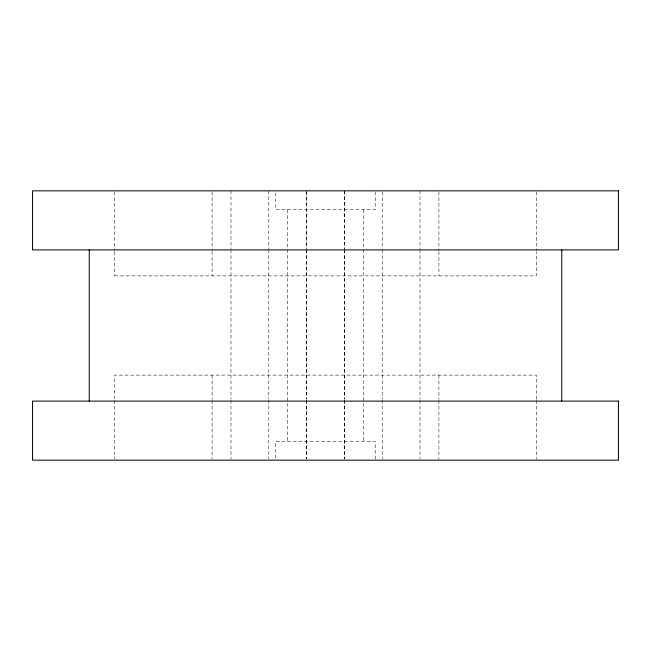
<?xml version="1.0" encoding="UTF-8"?>
<svg xmlns="http://www.w3.org/2000/svg" width="651" height="651" viewBox="0 0 651 651"><rect width="100%" height="100%" fill="white"/><g stroke="black" fill="none" stroke-linecap="round" stroke-linejoin="round"><path stroke-width="0.49" stroke-dasharray="3.25 2.44" d="M114.674 275.886L536.326 275.886L536.31 251.587M536.31 191.842L536.326 250.57M536.31 399.413L536.326 375.114L114.674 375.114L114.69 399.413M536.31 400.43L536.326 459.158M438.904 191.842L438.904 250.57M438.904 251.587L438.904 275.886M438.904 375.114L438.904 399.413M438.904 400.43L438.904 459.158M420.009 190.833L420.009 248.763M420.009 249.781L420.009 399.185M420.009 400.202L420.009 459.15M382.202 191.85L382.202 248.763M382.202 249.781L382.202 399.185M382.202 400.202L382.202 459.15M375.212 191.825L375.212 209.728L275.788 209.728L275.788 191.825M375.204 459.175L375.204 441.272L275.796 441.272L275.796 459.175M363.299 209.728L363.299 441.272M344.403 190.833L344.403 248.763M344.403 249.781L344.403 399.185M344.403 400.202L344.403 459.15M344.257 190.833L344.257 248.763M344.257 249.781L344.257 399.185M344.257 400.202L344.257 459.15M306.743 191.85L306.743 248.763M306.743 249.781L306.743 399.185M306.743 400.202L306.743 459.15M306.597 190.833L306.597 248.763M306.597 249.781L306.597 399.185M306.597 400.202L306.597 459.15M287.701 209.728L287.701 441.272M268.798 190.833L268.798 248.763M268.798 249.781L268.798 399.185M268.798 400.202L268.798 459.15M230.991 190.833L230.991 248.763M230.991 249.781L230.991 399.185M230.991 400.202L230.991 459.15M212.096 191.842L212.096 250.57M212.096 251.587L212.096 275.886M212.096 375.114L212.096 399.413M212.096 400.43L212.096 459.158M114.674 191.842L114.69 250.57M114.674 251.587L114.69 275.886M114.674 400.43L114.69 459.158"/><path stroke-width="0.98" d="M561.764 249.894L561.764 401.106M89.236 249.894L89.236 401.106M618.45 190.833L32.55 190.833L32.55 249.894L618.45 249.894L618.45 190.833M618.45 401.106L32.55 401.106L32.55 460.167L618.45 460.167L618.45 401.106"/></g></svg>
